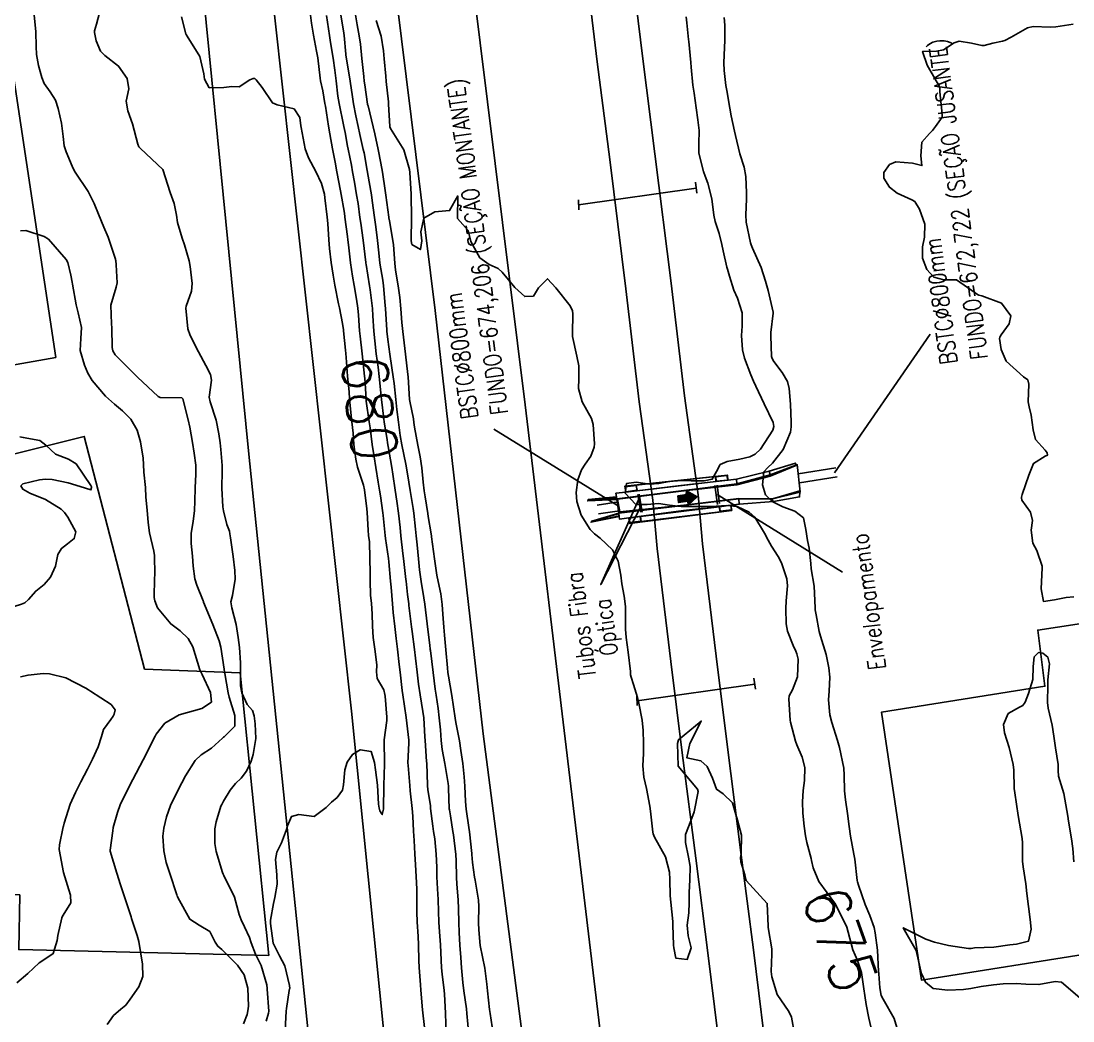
# Model space of a CAD drawing. Header units: metres. Extents: x 292545 to 299085, y 7450245 to 7463078.
# Drawn here: x 296170 to 296262.7, y 7455626.4 to 7455714.5 of the extents above; entities that cross this region are included whole.
import ezdxf
from ezdxf.enums import TextEntityAlignment as Align

# ---------------------------------------------------------------- set-up
doc = ezdxf.new("R2010")
doc.units = ezdxf.units.M
for name, pattern in [('CONTINUO', [0]), ('DASHED', [0.75, 0.5, -0.25]), ('TRACEJADO', [8.7, 8, -0.7])]:
    doc.linetypes.add(name, pattern=pattern)
for name, color, linetype in [('BUEIRO', 151, 'Continuous'), ('Cotas', 45, 'Continuous'), ('Curvas de Nivel 1m', 11, 'Continuous'), ('Curvas de Nivel 5m', 15, 'Continuous'), ('Edificações', 30, 'Continuous'), ('ENVELOPAMENTO', 45, 'CONTINUO'), ('Linha Férrea', 20, 'Continuous'), ('Pórtico', 62, 'Continuous'), ('TEXTO', 45, 'Continuous'), ('TUBO', 45, 'Continuous'), ('Vias Primárias', 230, 'Continuous'), ('Vias Secundárias', 230, 'DASHED')]:
    doc.layers.add(name, color=color, linetype=linetype)
doc.styles.add('ROMANS', font='romans', dxfattribs={"height": 0.2})
doc.styles.add('SIMPLEX', font='simplex', dxfattribs={"height": 0.2})
doc.styles.add('Style-STANDARD', font='STANDARD.shx')

msp = doc.modelspace()

# ---------------------------------------------------------------- hatches: boundary and pattern name
at = {"layer": 'TEXTO'}
msp.add_hatch(color=256, dxfattribs=at).paths.add_polyline_path([(296227.855, 7455672.709), (296228.66, 7455672.808), (296228.618, 7455673.149), (296229.557, 7455672.62), (296228.775, 7455671.88), (296228.733, 7455672.221), (296227.927, 7455672.122)])

# ---------------------------------------------------------------- linework, layer by layer
at = {"layer": 'BUEIRO', "linetype": 'TRACEJADO', "flags": 128}
for points in [[(296241.781, 7455675.15), (296238.458, 7455674.641)], [(296241.902, 7455674.359), (296238.579, 7455673.85)], [(296222.628, 7455672.156), (296220.772, 7455671.888)], [(296222.743, 7455671.365), (296220.886, 7455671.096)]]:
    msp.add_lwpolyline(points, dxfattribs=at)
at = {"layer": 'BUEIRO', "linetype": 'CONTINUO'}
for points in [[(296236.009, 7455674.556, 674.451), (296238.244, 7455675.393, 673.581), (296238.223, 7455675.588, 673.641), (296235.913, 7455674.864, 674.449)], [(296238.244, 7455675.393, 673.581), (296238.34, 7455675.4, 672.707), (296236.012, 7455674.44, 673.63)], [(296238.601, 7455673.009, 673.602), (296238.652, 7455673.043, 674.586), (296238.385, 7455675.449, 674.565), (296238.244, 7455675.393, 673.581)], [(296232.235, 7455674.519, 675.329), (296223.195, 7455673.533, 675.333)], [(296231.173, 7455674.387, 675.586), (296224.205, 7455673.634, 675.644)], [(296231.201, 7455674.375, 675.792), (296231.173, 7455674.387, 675.586), (296231.203, 7455673.96, 675.599), (296231.249, 7455673.98, 675.798)], [(296232.258, 7455674.074, 675.786), (296232.284, 7455674.071, 675.277), (296232.235, 7455674.519, 675.329), (296232.195, 7455674.496, 675.781)], [(296233.071, 7455673.758, 675.281), (296236.009, 7455674.556, 674.451), (296235.913, 7455674.864, 674.449), (296233.023, 7455674.155, 675.256)], [(296236.009, 7455674.556, 674.451), (296236.012, 7455674.44, 673.63), (296233.069, 7455673.656, 673.875)], [(296233.071, 7455673.758, 675.281), (296233.069, 7455673.656, 673.875), (296228.168, 7455673.112, 673.929), (296222.555, 7455672.412, 674.083)], [(296223.24, 7455673.5, 675.794), (296223.195, 7455673.533, 675.333), (296223.284, 7455673.022, 675.202), (296223.285, 7455673.058, 675.788)], [(296224.284, 7455673.186, 675.799), (296224.296, 7455673.149, 675.511), (296224.205, 7455673.634, 675.644), (296224.192, 7455673.604, 675.806)], [(296231.203, 7455673.96, 675.599), (296224.296, 7455673.149, 675.511)], [(296219.928, 7455672.248, 675.886), (296222.493, 7455672.377, 675.273), (296222.485, 7455672.42, 675.443)], [(296219.96, 7455672.37, 675.873), (296222.459, 7455672.611, 675.228), (296222.467, 7455672.549, 675.439)], [(296222.485, 7455672.444, 675.214), (296222.555, 7455672.412, 674.083), (296222.745, 7455671.274, 674.095), (296222.667, 7455671.168, 675.252)], [(296222.485, 7455672.444, 675.214), (296222.493, 7455672.377, 675.273), (296222.666, 7455671.178, 675.259), (296222.667, 7455671.168, 675.252)], [(296233.224, 7455672.418, 675.259), (296233.253, 7455672.452, 673.88), (296228.389, 7455671.875, 673.931), (296222.745, 7455671.274, 674.095)], [(296233.279, 7455671.961, 675.264), (296236.291, 7455672.188, 674.46), (296236.125, 7455672.414, 674.504), (296233.224, 7455672.418, 675.259)], [(296236.125, 7455672.414, 674.504), (296236.208, 7455672.444, 673.681), (296233.253, 7455672.452, 673.88)], [(296236.291, 7455672.188, 674.46), (296238.586, 7455672.597, 673.63), (296238.601, 7455673.009, 673.602), (296236.125, 7455672.414, 674.504)], [(296238.601, 7455673.009, 673.602), (296238.618, 7455673.136, 672.726), (296236.208, 7455672.444, 673.681)], [(296232.608, 7455671.414, 675.438), (296223.608, 7455670.265, 675.314)], [(296231.497, 7455671.741, 675.624), (296224.566, 7455670.889, 675.565)], [(296231.59, 7455671.334, 675.807), (296231.588, 7455671.294, 675.606), (296231.497, 7455671.741, 675.624), (296231.532, 7455671.738, 675.809)], [(296232.586, 7455671.468, 675.783), (296232.608, 7455671.414, 675.438), (296232.534, 7455671.883, 675.248), (296232.528, 7455671.876, 675.769)], [(296220.209, 7455670.363, 675.793), (296222.714, 7455670.877, 675.255), (296222.698, 7455670.939, 675.453)], [(296220.281, 7455670.479, 675.741), (296222.666, 7455671.178, 675.259), (296222.652, 7455671.119, 675.464)], [(296223.632, 7455670.343, 675.808), (296223.608, 7455670.265, 675.314), (296223.557, 7455670.754, 675.249), (296223.581, 7455670.726, 675.817)], [(296224.621, 7455670.476, 675.833), (296224.644, 7455670.424, 675.685), (296224.566, 7455670.889, 675.565), (296224.56, 7455670.876, 675.839)], [(296231.588, 7455671.294, 675.606), (296224.644, 7455670.424, 675.685)]]:
    msp.add_polyline3d(points, dxfattribs=at)
for points in [[(296232.258, 7455674.074, 675.786), (296232.195, 7455674.496, 675.781), (296231.201, 7455674.375, 675.792), (296231.249, 7455673.98, 675.798)], [(296223.284, 7455673.022, 675.202), (296222.415, 7455672.918, 675.219), (296222.459, 7455672.611, 675.228), (296222.485, 7455672.444, 675.214), (296228.174, 7455673.148, 675.227), (296233.071, 7455673.758, 675.281), (296233.023, 7455674.155, 675.256), (296232.284, 7455674.071, 675.277), (296228.126, 7455673.596, 675.23)], [(296223.285, 7455673.058, 675.788), (296224.284, 7455673.186, 675.799), (296224.192, 7455673.604, 675.806), (296223.24, 7455673.5, 675.794)], [(296222.467, 7455672.549, 675.439), (296219.96, 7455672.37, 675.873), (296219.928, 7455672.248, 675.886), (296222.485, 7455672.42, 675.443)], [(296222.667, 7455671.168, 675.252), (296222.714, 7455670.877, 675.255), (296222.743, 7455670.636, 675.257), (296223.557, 7455670.754, 675.249), (296228.358, 7455671.403, 675.251), (296232.534, 7455671.883, 675.248), (296233.279, 7455671.961, 675.264), (296233.224, 7455672.418, 675.259), (296228.324, 7455671.841, 675.236)], [(296231.59, 7455671.334, 675.807), (296232.586, 7455671.468, 675.783), (296232.528, 7455671.876, 675.769), (296231.532, 7455671.738, 675.809)], [(296222.652, 7455671.119, 675.464), (296220.281, 7455670.479, 675.741), (296220.209, 7455670.363, 675.793), (296222.698, 7455670.939, 675.453)], [(296224.621, 7455670.476, 675.833), (296224.56, 7455670.876, 675.839), (296223.581, 7455670.726, 675.817), (296223.632, 7455670.343, 675.808)]]:
    msp.add_polyline3d(points, close=True, dxfattribs=at)
at = {"layer": 'Curvas de Nivel 1m', "flags": 128}
for points, elevation in [([(296171.18, 7455715.058), (296171.339, 7455713.56), (296171.362, 7455712.281), (296171.386, 7455711.559), (296171.576, 7455710.599), (296171.849, 7455709.551), (296172.054, 7455709.005), (296172.59, 7455708.271), (296173.051, 7455707.535), (296173.302, 7455706.807), (296173.593, 7455705.53), (296173.736, 7455704.338), (296173.825, 7455703.531), (296174.007, 7455703.007), (296174.515, 7455701.734), (296174.606, 7455701.519), (296174.806, 7455701.221), (296175.934, 7455699.506), (296176.477, 7455698.44), (296176.847, 7455697.494), (296177.331, 7455696.366), (296177.711, 7455695.481), (296178.331, 7455693.554), (296178.354, 7455693.471), (296178.361, 7455693.419), (296178.409, 7455693.034), (296178.503, 7455691.469), (296178.389, 7455691.075), (296177.947, 7455689.484), (296177.986, 7455687.846), (296178.028, 7455687.483), (296178.049, 7455685.759), (296178.096, 7455685.482), (296178.318, 7455685.128), (296179.985, 7455683.455), (296180.135, 7455683.296), (296180.29, 7455683.137), (296182.096, 7455681.432), (296182.272, 7455681.359), (296184.194, 7455681.323), (296184.271, 7455681.243), (296184.736, 7455679.395), (296184.893, 7455678.744), (296185.124, 7455677.396), (296185.262, 7455676.443), (296185.404, 7455675.392), (296185.413, 7455674.609), (296185.353, 7455673.392), (296185.322, 7455672.236), (296185.293, 7455671.393), (296185.178, 7455670.429), (296185.017, 7455669.397), (296185.011, 7455668.505), (296185.121, 7455667.395), (296185.19, 7455666.49), (296185.337, 7455665.391), (296185.506, 7455664.818), (296186.064, 7455663.451), (296186.088, 7455663.38), (296186.099, 7455663.343), (296186.92, 7455661.371), (296187.468, 7455659.916), (296187.614, 7455659.364), (296187.912, 7455657.432), (296187.924, 7455657.361), (296187.98, 7455657.041), (296188.262, 7455655.357), (296188.367, 7455654.948), (296188.855, 7455653.351), (296188.863, 7455652.417), (296187.914, 7455651.46), (296187.85, 7455651.424), (296187.766, 7455651.361), (296186.793, 7455650.482), (296185.898, 7455649.88), (296185.357, 7455649.388), (296184.512, 7455648.033), (296184.186, 7455647.405), (296184.078, 7455647.199), (296183.863, 7455646.77), (296183.401, 7455645.863), (296183.202, 7455645.416), (296182.839, 7455644.414), (296182.592, 7455643.422), (296182.526, 7455642.709), (296182.598, 7455641.422), (296182.82, 7455640.387), (296183.131, 7455639.416), (296183.754, 7455637.549), (296183.789, 7455637.445), (296183.802, 7455637.409), (296183.833, 7455637.328), (296184.878, 7455635.398), (296185.718, 7455634.87), (296186.654, 7455634.318), (296187.127, 7455633.369), (296187.352, 7455633.018), (296187.697, 7455632.723), (296189.102, 7455631.346), (296189.67, 7455630.504), (296190.012, 7455629.335), (296190.042, 7455627.739), (296190.006, 7455627.334), (296189.945, 7455627.019), (296189.616, 7455626.187)], 683), ([(296176.947, 7455715.228), (296176.664, 7455714.248), (296176.495, 7455713.662), (296176.49, 7455713.502), (296176.646, 7455712.785), (296177.015, 7455711.873), (296177.4, 7455711.488), (296178.619, 7455710.554), (296179.37, 7455709.462), (296179.508, 7455708.547), (296179.29, 7455707.463), (296179.423, 7455706.613), (296179.841, 7455705.457), (296180.32, 7455703.669), (296180.409, 7455703.451), (296180.531, 7455703.277), (296182.513, 7455701.43), (296183.144, 7455699.42), (296183.516, 7455698.457), (296183.721, 7455697.411), (296183.811, 7455696.765), (296184.222, 7455695.403), (296184.434, 7455694.807), (296184.827, 7455693.396), (296184.907, 7455692.896), (296185.091, 7455691.393), (296185.043, 7455690.736), (296184.569, 7455689.398), (296184.539, 7455689.23), (296184.724, 7455687.396), (296184.917, 7455686.814), (296185.648, 7455685.387), (296186.305, 7455684.188), (296186.709, 7455683.376), (296186.79, 7455682.873), (296186.589, 7455681.377), (296186.673, 7455680.972), (296187.212, 7455679.37), (296187.443, 7455678.16), (296187.554, 7455677.367), (296187.632, 7455676.781), (296187.731, 7455675.365), (296187.729, 7455674.896), (296187.713, 7455673.365), (296187.801, 7455671.721), (296187.849, 7455671.363), (296188.141, 7455670.185), (296188.369, 7455669.59), (296188.427, 7455669.356), (296188.474, 7455669.009), (296188.708, 7455667.351), (296188.864, 7455666.122), (296188.878, 7455665.348), (296188.635, 7455663.918), (296188.51, 7455663.356), (296188.576, 7455662.834), (296188.976, 7455661.351), (296189.16, 7455660.21), (296189.253, 7455659.348), (296189.353, 7455657.986), (296189.358, 7455657.346), (296189.358, 7455655.957), (296189.464, 7455655.345), (296189.953, 7455654.328), (296190.399, 7455653.785), (296190.552, 7455653.331), (296190.639, 7455652.623), (296190.715, 7455651.328), (296190.464, 7455649.897), (296190.283, 7455649.334), (296189.884, 7455648.441), (296189.41, 7455647.813), (296188.922, 7455647.35), (296188.434, 7455646.784), (296187.85, 7455645.809), (296187.697, 7455645.509), (296187.633, 7455645.362), (296187.203, 7455643.992), (296187.091, 7455643.367), (296187.098, 7455642.072), (296187.214, 7455641.366), (296187.774, 7455639.512), (296187.829, 7455639.359), (296187.891, 7455639.24), (296188.824, 7455637.349), (296189.243, 7455635.832), (296189.398, 7455635.343), (296189.717, 7455634.721), (296190.153, 7455633.779), (296190.284, 7455633.331), (296190.678, 7455632.311), (296191.159, 7455631.318), (296191.658, 7455629.619), (296191.704, 7455629.309), (296191.71, 7455629.252), (296191.839, 7455627.308), (296191.822, 7455627.116), (296191.62, 7455626.418)], 682), ([(296196.914, 7455715.014), (296197.179, 7455713.255), (296197.272, 7455712.629), (296197.5, 7455711.251), (296197.672, 7455710.194), (296197.783, 7455709.248), (296197.935, 7455707.901), (296198.04, 7455707.245), (296198.429, 7455705.377), (296198.455, 7455705.241), (296198.555, 7455704.702), (296198.785, 7455703.486), (296198.831, 7455703.236), (296199.113, 7455701.825), (296199.224, 7455701.229), (296199.387, 7455700.34), (296199.579, 7455699.224), (296199.7, 7455698.447), (296199.867, 7455697.219), (296199.942, 7455696.702), (296200.148, 7455695.214), (296200.381, 7455693.243), (296200.387, 7455693.21), (296200.389, 7455693.186), (296200.412, 7455693.073), (296200.705, 7455691.207), (296200.759, 7455690.835), (296200.963, 7455689.204), (296201.019, 7455688.54), (296201.097, 7455687.202), (296201.175, 7455686.361), (296201.313, 7455685.2), (296201.464, 7455684.04), (296201.562, 7455683.197), (296201.713, 7455681.761), (296201.772, 7455681.195), (296201.976, 7455679.472), (296202.016, 7455679.192), (296202.233, 7455677.838), (296202.336, 7455677.189), (296202.359, 7455677.051), (296202.688, 7455675.185), (296202.776, 7455674.602), (296202.971, 7455673.182), (296203.115, 7455672.229), (296203.267, 7455671.179), (296203.408, 7455669.91), (296203.482, 7455669.177), (296203.655, 7455667.629), (296203.711, 7455667.174), (296203.916, 7455665.34), (296203.937, 7455665.171), (296204.071, 7455664.014), (296204.177, 7455663.169), (296204.189, 7455663.041), (296204.402, 7455661.166), (296204.457, 7455660.737), (296204.661, 7455659.164), (296204.755, 7455658.409), (296204.905, 7455657.161), (296205.035, 7455656.096), (296205.171, 7455655.158), (296205.419, 7455653.685), (296205.487, 7455653.155), (296205.594, 7455651.477), (296205.616, 7455651.153), (296205.743, 7455649.303), (296205.751, 7455649.151), (296205.811, 7455647.203), (296205.818, 7455647.15), (296205.86, 7455646.83), (296206.073, 7455645.375), (296206.098, 7455645.146), (296206.288, 7455643.604), (296206.362, 7455643.142), (296206.46, 7455642.493), (296206.586, 7455641.138), (296206.631, 7455639.987), (296206.645, 7455639.137), (296206.701, 7455638.075), (296206.758, 7455637.135), (296206.786, 7455636.085), (296206.816, 7455635.134), (296206.87, 7455634.288), (296206.951, 7455633.131), (296207.031, 7455631.782), (296207.065, 7455631.129), (296207.113, 7455630.574), (296207.282, 7455629.126), (296207.316, 7455628.791), (296207.412, 7455627.123), (296207.469, 7455625.258)], 679), ([(296198.148, 7455715.245), (296198.438, 7455713.459), (296198.469, 7455713.242), (296198.637, 7455711.613), (296198.67, 7455711.276), (296198.676, 7455711.239), (296198.68, 7455711.191), (296199.016, 7455709.234), (296199.201, 7455707.842), (296199.294, 7455707.229), (296199.513, 7455706.167), (296199.708, 7455705.223), (296199.855, 7455704.529), (296200.167, 7455703.215), (296200.23, 7455702.915), (296200.514, 7455701.357), (296200.539, 7455701.21), (296200.547, 7455701.175), (296200.889, 7455699.206), (296200.962, 7455698.721), (296201.162, 7455697.203), (296201.279, 7455696.378), (296201.429, 7455695.2), (296201.526, 7455694.1), (296201.629, 7455693.198), (296201.885, 7455691.708), (296201.958, 7455691.194), (296202.103, 7455689.457), (296202.123, 7455689.192), (296202.246, 7455687.289), (296202.251, 7455687.191), (296202.336, 7455686.476), (296202.5, 7455685.188), (296202.533, 7455684.975), (296202.811, 7455683.185), (296202.882, 7455682.589), (296203.031, 7455681.182), (296203.132, 7455680.314), (296203.262, 7455679.18), (296203.415, 7455677.998), (296203.549, 7455677.177), (296203.902, 7455675.477), (296203.962, 7455675.172), (296204.184, 7455673.905), (296204.306, 7455673.168), (296204.56, 7455671.567), (296204.612, 7455671.163), (296204.752, 7455669.774), (296204.819, 7455669.16), (296204.896, 7455668.383), (296205.014, 7455667.156), (296205.118, 7455666.18), (296205.257, 7455665.158), (296205.508, 7455663.717), (296205.59, 7455663.155), (296205.777, 7455661.412), (296205.811, 7455661.152), (296206.017, 7455659.548), (296206.064, 7455659.2), (296206.068, 7455659.149), (296206.077, 7455659.084), (296206.31, 7455657.145), (296206.499, 7455655.673), (296206.584, 7455655.141), (296206.764, 7455653.951), (296206.862, 7455653.136), (296206.966, 7455652.095), (296207.036, 7455651.133), (296207.125, 7455650.351), (296207.347, 7455649.128), (296207.64, 7455647.35), (296207.664, 7455647.123), (296207.678, 7455646.94), (296207.734, 7455645.122), (296207.745, 7455645.024), (296207.837, 7455644.509), (296208.06, 7455643.118), (296208.104, 7455642.831), (296208.318, 7455641.115), (296208.352, 7455640.55), (296208.364, 7455639.114), (296208.4, 7455638.481), (296208.515, 7455637.112), (296208.548, 7455636.304), (296208.57, 7455635.112), (296208.596, 7455634.229), (296208.666, 7455633.11), (296208.752, 7455632.044), (296208.824, 7455631.108), (296208.928, 7455629.84), (296209.011, 7455629.106), (296209.241, 7455627.5), (296209.288, 7455627.103), (296209.474, 7455625.232)], 678), ([(296199.46, 7455715.228), (296199.635, 7455714.198), (296199.811, 7455713.223), (296199.913, 7455712.488), (296200.048, 7455711.219), (296200.203, 7455709.622), (296200.255, 7455709.215), (296200.299, 7455708.914), (296200.547, 7455707.211), (296200.551, 7455707.179), (296200.581, 7455707.056), (296201.025, 7455705.205), (296201.174, 7455704.576), (296201.484, 7455703.2), (296201.721, 7455701.998), (296201.85, 7455701.197), (296202.089, 7455699.594), (296202.147, 7455699.193), (296202.405, 7455697.249), (296202.413, 7455697.191), (296202.46, 7455696.911), (296202.775, 7455695.187), (296202.82, 7455694.804), (296202.932, 7455693.185), (296203.003, 7455692.588), (296203.248, 7455691.181), (296203.386, 7455690.171), (296203.476, 7455689.179), (296203.571, 7455687.957), (296203.646, 7455687.177), (296203.836, 7455685.667), (296203.896, 7455685.174), (296204.095, 7455683.372), (296204.116, 7455683.172), (296204.248, 7455681.195), (296204.248, 7455681.17), (296204.272, 7455681.029), (296204.581, 7455679.49), (296204.619, 7455679.165), (296204.661, 7455678.75), (296204.958, 7455677.159), (296205.182, 7455676.125), (296205.322, 7455675.153), (296205.44, 7455673.896), (296205.54, 7455673.149), (296205.627, 7455672.608), (296205.849, 7455671.145), (296205.885, 7455670.879), (296206.135, 7455669.353), (296206.177, 7455669.14), (296206.184, 7455669.088), (296206.432, 7455667.137), (296206.651, 7455665.704), (296206.769, 7455665.14), (296206.994, 7455664.058), (296207.112, 7455663.134), (296207.177, 7455662.266), (296207.261, 7455661.132), (296207.324, 7455660.429), (296207.442, 7455659.129), (296207.572, 7455657.544), (296207.615, 7455657.126), (296207.662, 7455656.807), (296207.963, 7455655.12), (296208.258, 7455653.117), (296208.327, 7455652.726), (296208.626, 7455651.113), (296208.762, 7455650.254), (296208.921, 7455649.11), (296209.036, 7455647.948), (296209.095, 7455647.108), (296209.172, 7455645.785), (296209.228, 7455645.106), (296209.46, 7455643.47), (296209.511, 7455643.103), (296209.714, 7455641.181), (296209.721, 7455641.101), (296209.786, 7455640.395), (296209.973, 7455639.098), (296210.019, 7455638.849), (296210.316, 7455637.094), (296210.328, 7455636.51), (296210.318, 7455635.094), (296210.333, 7455634.478), (296210.466, 7455633.092), (296210.675, 7455632.103), (296210.877, 7455631.088), (296211.053, 7455629.692), (296211.116, 7455629.085), (296211.285, 7455627.435), (296211.329, 7455627.083), (296211.607, 7455625.341)], 677), ([(296184.149, 7455714.889), (296184.54, 7455713.402), (296184.572, 7455713.321), (296184.651, 7455713.199), (296185.769, 7455711.389), (296186.116, 7455709.879), (296186.181, 7455709.384), (296186.595, 7455708.638), (296187.889, 7455708.654), (296188.597, 7455708.739), (296189.229, 7455708.711), (296190.175, 7455709.334), (296190.475, 7455709.461), (296190.605, 7455709.46), (296190.744, 7455709.329), (296191.249, 7455708.67), (296192.16, 7455707.314), (296192.581, 7455707.141), (296194.068, 7455706.777), (296194.57, 7455706.029), (296194.68, 7455705.279), (296194.696, 7455705.144), (296195.045, 7455703.275), (296195.336, 7455702.46), (296195.978, 7455701.265), (296196.497, 7455700.213), (296196.737, 7455699.257), (296196.778, 7455698.959), (296196.983, 7455697.255), (296197.039, 7455696.672), (296197.137, 7455695.253), (296197.193, 7455694.491), (296197.343, 7455693.251), (296197.506, 7455692.145), (296197.648, 7455691.247), (296197.994, 7455689.618), (296198.085, 7455689.243), (296198.349, 7455687.881), (296198.42, 7455687.315), (296198.429, 7455687.239), (296198.607, 7455685.517), (296198.636, 7455685.235), (296198.665, 7455684.887), (296198.762, 7455683.233), (296198.908, 7455681.86), (296198.963, 7455681.23), (296199.056, 7455680.023), (296199.154, 7455679.226), (296199.265, 7455678.202), (296199.345, 7455677.229), (296199.515, 7455675.922), (296199.664, 7455675.225), (296200.179, 7455673.645), (296200.273, 7455673.218), (296200.488, 7455671.547), (296200.517, 7455671.215), (296200.595, 7455669.671), (296200.636, 7455669.212), (296200.698, 7455668.637), (296200.749, 7455667.21), (296200.76, 7455665.88), (296200.774, 7455665.21), (296200.814, 7455663.953), (296200.877, 7455663.208), (296200.958, 7455662.298), (296200.975, 7455661.206), (296201.024, 7455660.207), (296201.19, 7455659.202), (296201.371, 7455657.82), (296201.343, 7455657.2), (296201.377, 7455656.599), (296201.967, 7455655.599), (296202.073, 7455655.189), (296202.087, 7455655.063), (296202.228, 7455653.187), (296202.23, 7455652.896), (296202.011, 7455651.189), (296202.001, 7455651.1), (296202.03, 7455649.189), (296202.029, 7455649.05), (296201.985, 7455647.189), (296201.982, 7455647.079), (296201.94, 7455645.189), (296201.932, 7455645.099), (296201.837, 7455644.621), (296201.608, 7455644.961), (296201.553, 7455645.194), (296201.513, 7455645.53), (296201.429, 7455647.197), (296201.248, 7455648.561), (296201.164, 7455649.201), (296200.864, 7455650.167), (296199.904, 7455650.334), (296199.204, 7455649.923), (296198.74, 7455649.232), (296198.548, 7455648.572), (296198.436, 7455647.234), (296198.332, 7455646.769), (296197.856, 7455646.119), (296197.377, 7455645.72), (296196.889, 7455645.254), (296195.835, 7455644.461), (296194.498, 7455644.622), (296193.835, 7455644.452), (296193.498, 7455643.622), (296193.405, 7455643.294), (296192.962, 7455642.142), (296192.541, 7455641.303), (296192.429, 7455640.661), (296192.556, 7455639.302), (296192.574, 7455638.492), (296192.389, 7455637.304), (296192.251, 7455636.799), (296191.995, 7455635.307), (296191.99, 7455635.037), (296192.222, 7455633.305), (296192.8, 7455632.191), (296193.246, 7455631.294), (296193.657, 7455629.551), (296193.683, 7455629.29), (296193.68, 7455629.263), (296193.651, 7455629.131), (296193.391, 7455627.537), (296193.371, 7455627.293), (296193.277, 7455625.625)], 681), ([(296201.308, 7455714.562), (296201.735, 7455713.199), (296201.948, 7455711.889), (296202.012, 7455711.196), (296202.138, 7455709.667), (296202.18, 7455709.194), (296202.377, 7455707.4), (296202.395, 7455707.192), (296202.502, 7455705.242), (296202.507, 7455705.19), (296202.552, 7455705.053), (296203.737, 7455703.178), (296204.239, 7455701.449), (296204.269, 7455701.172), (296204.387, 7455699.269), (296204.39, 7455699.171), (296204.417, 7455697.217), (296204.417, 7455697.17), (296204.388, 7455695.226), (296204.391, 7455695.171), (296204.438, 7455694.846), (296205.198, 7455694.392), (296205.317, 7455695.157), (296205.24, 7455695.947), (296205.512, 7455697.154), (296206.469, 7455697.713), (296207.77, 7455697.826), (296208.483, 7455699.12), (296208.463, 7455697.12), (296209.412, 7455696.065), (296209.624, 7455695.102), (296210.421, 7455693.667), (296211.259, 7455693.087), (296212.046, 7455692.712), (296212.406, 7455692.4), (296213.502, 7455691.059), (296214.381, 7455690.244), (296215.147, 7455690.273), (296215.585, 7455691.032), (296216.401, 7455691.823), (296217.123, 7455691.013), (296218.37, 7455689.446), (296218.586, 7455688.998), (296218.634, 7455688.723), (296218.58, 7455686.998), (296218.594, 7455686.744), (296218.979, 7455684.993), (296219.154, 7455684.148), (296219.15, 7455682.991), (296219.126, 7455682.15), (296219.452, 7455680.988), (296220.251, 7455679.521), (296220.414, 7455678.977), (296220.531, 7455677.28), (296220.502, 7455676.976), (296220.215, 7455676.202), (296219.697, 7455675.496), (296219.394, 7455674.988), (296219.067, 7455674.114), (296218.904, 7455672.993), (296218.958, 7455672.199), (296219.339, 7455670.988), (296220.141, 7455669.741), (296220.517, 7455669.355), (296221.017, 7455668.967), (296222.118, 7455667.946), (296222.607, 7455666.945), (296222.838, 7455665.697), (296222.945, 7455664.947), (296223.144, 7455663.866), (296223.25, 7455662.942), (296223.268, 7455662.164), (296223.26, 7455660.942), (296223.306, 7455660.222), (296223.501, 7455658.938), (296223.693, 7455657.228), (296223.712, 7455656.934), (296223.758, 7455656.71), (296223.974, 7455656.064), (296224.315, 7455654.926), (296224.437, 7455654.444), (296224.737, 7455652.922), (296224.821, 7455652.024), (296224.854, 7455650.921), (296224.837, 7455649.987), (296224.795, 7455648.921), (296224.883, 7455647.914), (296225.098, 7455646.918), (296225.41, 7455645.352), (296225.465, 7455644.914), (296225.662, 7455643.074), (296225.695, 7455642.911), (296225.819, 7455642.634), (296226.789, 7455640.9), (296227.126, 7455639.55), (296227.157, 7455638.896), (296227.191, 7455637.455), (296227.245, 7455636.895), (296227.419, 7455635.2), (296227.44, 7455634.893), (296227.491, 7455633.106), (296227.503, 7455632.892), (296227.689, 7455631.981), (296228.698, 7455631.865), (296229.034, 7455632.87), (296228.774, 7455633.934), (296228.701, 7455634.875), (296228.832, 7455635.972), (296228.874, 7455636.873), (296228.862, 7455637.767), (296228.92, 7455638.873), (296228.944, 7455640.033), (296228.819, 7455640.875), (296228.544, 7455642.147), (296228.555, 7455642.879), (296229.023, 7455644.06), (296229.304, 7455644.868), (296229.662, 7455646.664), (296229.59, 7455646.864), (296227.893, 7455648.89), (296227.836, 7455650.891), (296227.916, 7455651.207), (296229.933, 7455652.86), (296228.913, 7455650.875), (296228.651, 7455649.629), (296229.898, 7455649.36), (296230.462, 7455648.854), (296230.907, 7455647.82), (296231.263, 7455646.846), (296231.859, 7455646.447), (296232.667, 7455645.644), (296232.93, 7455644.824), (296233.13, 7455644.115), (296233.472, 7455642.815), (296233.43, 7455641.184), (296233.377, 7455640.816), (296233.426, 7455640.453), (296233.778, 7455639.311), (296233.849, 7455638.894), (296233.884, 7455638.818), (296235.743, 7455636.79), (296235.812, 7455634.789), (296235.827, 7455634.684), (296236.147, 7455632.786), (296236.152, 7455632.329), (296236.092, 7455630.786), (296236.13, 7455630.323), (296236.626, 7455628.78), (296237.63, 7455627.265), (296237.875, 7455626.766), (296238.144, 7455625.297)], 676), ([(296231.951, 7455714.841), (296231.994, 7455714.168), (296232.012, 7455712.84), (296231.947, 7455711.527), (296231.917, 7455710.841), (296231.936, 7455710.16), (296232.102, 7455708.838), (296232.176, 7455708.414), (296232.443, 7455706.832), (296232.573, 7455706.16), (296232.859, 7455704.827), (296232.935, 7455704.44), (296233.333, 7455702.822), (296233.697, 7455701.643), (296233.865, 7455700.816), (296233.92, 7455699.387), (296233.908, 7455698.816), (296233.843, 7455697.443), (296233.894, 7455696.816), (296234.266, 7455694.981), (296234.314, 7455694.811), (296234.43, 7455694.515), (296235.2, 7455692.802), (296235.6, 7455691.599), (296235.82, 7455690.796), (296236.271, 7455688.885), (296236.273, 7455688.791), (296236.068, 7455687.07), (296236.049, 7455686.793), (296236.129, 7455684.978), (296236.167, 7455684.791), (296236.31, 7455684.523), (296237.068, 7455683.546), (296237.511, 7455682.772), (296237.682, 7455682.164), (296237.779, 7455680.767), (296237.843, 7455679.172), (296237.848, 7455678.766), (296237.775, 7455678.304), (296237.128, 7455676.776), (296236.211, 7455675.56), (296235.795, 7455675.206), (296235.437, 7455674.798), (296235.32, 7455673.664), (296235.582, 7455672.796), (296236.167, 7455672.2), (296237.127, 7455671.74), (296238.159, 7455671.339), (296238.931, 7455670.752), (296239.151, 7455669.736), (296239.273, 7455668.748), (296239.439, 7455668.073), (296239.57, 7455666.748), (296239.622, 7455666.271), (296239.861, 7455664.743), (296239.965, 7455662.83), (296239.963, 7455662.741), (296239.967, 7455662.656), (296240.048, 7455662.204), (296240.317, 7455660.737), (296240.425, 7455660.34), (296240.935, 7455658.731), (296241.164, 7455657.56), (296241.242, 7455656.727), (296241.207, 7455655.491), (296241.133, 7455654.728), (296241.254, 7455653.416), (296241.424, 7455652.725), (296241.917, 7455651.155), (296242.054, 7455650.719), (296242.103, 7455650.526), (296242.483, 7455648.714), (296242.52, 7455648.077), (296242.543, 7455646.713), (296242.638, 7455645.929), (296242.822, 7455644.71), (296242.961, 7455643.574), (296243.083, 7455642.707), (296243.367, 7455641.134), (296243.44, 7455640.704), (296243.669, 7455638.806), (296243.688, 7455638.701), (296243.768, 7455638.394), (296244.375, 7455636.691), (296244.788, 7455635.739), (296245.155, 7455634.679), (296245.254, 7455634.213), (296245.447, 7455632.674), (296245.54, 7455630.807), (296245.566, 7455630.672), (296245.579, 7455630.578), (296245.66, 7455629.362), (296245.763, 7455628.669), (296245.956, 7455628.359), (296246.904, 7455626.657), (296247.482, 7455624.774)], 674), ([(296262.671, 7455714.241), (296261.156, 7455714.007), (296260.668, 7455713.974), (296259.15, 7455714.033), (296258.667, 7455713.929), (296257.224, 7455713.107), (296256.656, 7455712.815), (296256.457, 7455712.75), (296255.621, 7455712.56), (296254.851, 7455712.366), (296254.65, 7455712.37), (296253.722, 7455712.579), (296252.654, 7455712.735), (296252.201, 7455712.597), (296251.277, 7455711.977), (296250.642, 7455711.868), (296249.427, 7455711.846), (296249.823, 7455710.628), (296250.609, 7455709.249), (296250.861, 7455708.871), (296250.937, 7455708.617), (296250.929, 7455708.288), (296251.119, 7455706.615), (296251.139, 7455706.049), (296250.562, 7455705.216), (296250.289, 7455704.89), (296250.021, 7455704.625), (296249.34, 7455703.837), (296249.276, 7455702.633), (296249.366, 7455701.785), (296248.523, 7455701.989), (296247.06, 7455702.127), (296246.521, 7455701.87), (296245.995, 7455701.191), (296246.017, 7455700.675), (296246.495, 7455699.878), (296247.174, 7455699.344), (296248.484, 7455698.777), (296248.735, 7455698.637), (296249.15, 7455697.96), (296249.624, 7455696.628), (296249.588, 7455695.486), (296249.404, 7455694.63), (296249.426, 7455693.627), (296249.797, 7455692.626), (296250.406, 7455691.969), (296251.285, 7455691.725), (296252.4, 7455691.727), (296254.051, 7455690.575), (296254.243, 7455690.433), (296254.381, 7455690.382), (296254.625, 7455690.323), (296256.374, 7455689.653), (296257.195, 7455688.542), (296257.041, 7455687.858), (296256.346, 7455686.891), (296256.214, 7455686.682), (296256.202, 7455686.551), (296256.329, 7455685.598), (296256.788, 7455684.545), (296258.299, 7455683.184), (296258.676, 7455682.904), (296258.764, 7455682.523), (296258.733, 7455680.979), (296258.794, 7455680.522), (296258.971, 7455679.811), (296259.157, 7455678.516), (296259.366, 7455677.645), (296260.225, 7455676.73), (296260.395, 7455676.498), (296260.436, 7455676.281), (296260.218, 7455676.188), (296259.178, 7455675.546), (296258.765, 7455674.521), (296258.176, 7455672.812), (296258.118, 7455672.586), (296258.117, 7455672.531), (296258.171, 7455672.3), (296258.914, 7455671.272), (296259.098, 7455670.516), (296258.996, 7455669.661), (296259.124, 7455668.515), (296259.485, 7455667.878), (296259.942, 7455666.502), (296259.941, 7455666.342), (296259.871, 7455664.503), (296260.066, 7455663.389), (296261.024, 7455663.535), (296262.072, 7455663.746), (296262.755, 7455663.791)], 673), ([(296169.986, 7455696.036), (296170.448, 7455696.056), (296172.074, 7455695.554), (296172.439, 7455695.293), (296174.01, 7455693.526), (296174.144, 7455693.258), (296174.399, 7455692.12), (296174.531, 7455691.519), (296174.561, 7455691.349), (296174.872, 7455689.515), (296175.045, 7455688.83), (296175.339, 7455687.51), (296175.291, 7455686.553), (296175.245, 7455685.511), (296175.603, 7455684.207), (296175.906, 7455683.504), (296176.287, 7455682.87), (296177.466, 7455681.488), (296178.266, 7455680.757), (296178.967, 7455680.176), (296179.686, 7455679.459), (296180.238, 7455678.466), (296180.534, 7455677.447), (296180.78, 7455676.015), (296180.812, 7455675.444), (296180.853, 7455674.787), (296180.978, 7455673.442), (296181.025, 7455672.587), (296181.121, 7455671.44), (296181.229, 7455670.353), (296181.351, 7455669.438), (296181.717, 7455667.826), (296181.777, 7455667.433), (296181.795, 7455665.724), (296181.787, 7455665.433), (296181.758, 7455663.741), (296181.808, 7455663.433), (296182.054, 7455662.821), (296183.212, 7455661.418), (296184.027, 7455660.791), (296184.739, 7455660.118), (296185.152, 7455659.393), (296185.347, 7455658.731), (296185.785, 7455657.383), (296185.987, 7455656.968), (296186.7, 7455655.373), (296186.798, 7455654.528), (296185.949, 7455653.956), (296183.943, 7455653.41), (296182.69, 7455652.664), (296181.917, 7455651.694), (296181.826, 7455651.519), (296181.78, 7455651.431), (296181.653, 7455651.177), (296180.773, 7455649.447), (296179.876, 7455647.723), (296179.786, 7455647.548), (296179.739, 7455647.461), (296179.109, 7455646.213), (296178.763, 7455645.471), (296178.519, 7455644.791), (296178.152, 7455643.477), (296178.096, 7455643.201), (296177.866, 7455641.479), (296177.873, 7455641.408), (296178.472, 7455639.473), (296178.798, 7455638.434), (296179.106, 7455637.466), (296179.725, 7455635.598), (296179.767, 7455635.459), (296180.238, 7455633.982), (296180.388, 7455633.45), (296180.584, 7455632.339), (296180.719, 7455631.444), (296180.76, 7455630.35), (296180.392, 7455629.449), (296179.642, 7455628.348), (296179.266, 7455627.834), (296178.824, 7455627.468), (296178.172, 7455626.927), (296177.619, 7455626.118)], 684), ([(296263.27, 7455628.464), (296261.667, 7455629.858), (296261.105, 7455629.926), (296259.664, 7455629.649), (296258.506, 7455629.68), (296257.665, 7455629.75), (296256.503, 7455629.703), (296255.664, 7455629.618), (296254.57, 7455629.474), (296253.66, 7455629.308), (296253.03, 7455629.216), (296251.658, 7455629.156), (296250.347, 7455629.307), (296249.665, 7455629.843), (296249.311, 7455630.634), (296249.219, 7455631.096), (296248.858, 7455632.638), (296247.723, 7455634.65), (296249.713, 7455633.653), (296250.468, 7455633.376), (296251.708, 7455633.1), (296253.463, 7455632.825), (296253.705, 7455632.829), (296254.003, 7455632.872), (296255.699, 7455632.95), (296257.092, 7455633.146), (296257.703, 7455633.208), (296258.757, 7455633.47), (296258.975, 7455634.517), (296258.887, 7455635.363), (296258.745, 7455636.52), (296258.605, 7455637.677), (296258.521, 7455638.523), (296258.288, 7455640.025), (296258.233, 7455640.526), (296258.209, 7455642.126), (296258.182, 7455642.526), (296257.843, 7455644.53), (296257.532, 7455646.533), (296257.497, 7455646.905), (296257.456, 7455648.534), (296257.398, 7455649.035), (296257.044, 7455650.539), (296256.645, 7455651.824), (296256.541, 7455652.544), (296256.972, 7455653.516), (296257.956, 7455654.087), (296258.245, 7455654.241), (296258.461, 7455654.523), (296258.743, 7455655.291), (296259.126, 7455656.513), (296259.146, 7455657.665), (296259.248, 7455658.511), (296259.631, 7455658.883), (296260.008, 7455658.851), (296260.45, 7455658.496), (296260.602, 7455657.889), (296260.453, 7455656.495), (296260.445, 7455656.029), (296260.408, 7455654.496), (296260.471, 7455653.979), (296260.834, 7455652.496), (296260.969, 7455651.54), (296261.112, 7455650.492), (296261.347, 7455649.032), (296261.367, 7455648.488), (296261.393, 7455648.002), (296261.863, 7455646.48), (296262.206, 7455644.476), (296262.28, 7455644.032), (296262.542, 7455642.473), (296262.646, 7455641.63), (296262.744, 7455640.47)], 674)]:
    msp.add_lwpolyline(points, dxfattribs=dict(at, elevation=elevation))
at = {"layer": 'Curvas de Nivel 5m', "flags": 128}
for points, elevation in [([(296195.477, 7455715.272), (296195.604, 7455714.33), (296195.774, 7455713.269), (296196.05, 7455711.855), (296196.151, 7455711.265), (296196.374, 7455709.494), (296196.412, 7455709.262), (296196.594, 7455708.363), (296196.791, 7455707.258), (296196.829, 7455707.009), (296197.097, 7455705.255), (296197.21, 7455704.596), (296197.468, 7455703.251), (296197.696, 7455702.074), (296197.85, 7455701.247), (296198.155, 7455699.576), (296198.218, 7455699.243), (296198.468, 7455697.778), (296198.543, 7455697.318), (296198.554, 7455697.239), (296198.765, 7455695.554), (296198.806, 7455695.235), (296198.852, 7455694.818), (296199.027, 7455693.231), (296199.211, 7455692.037), (296199.357, 7455691.226), (296199.567, 7455690.03), (296199.683, 7455689.22), (296199.743, 7455688.605), (296199.834, 7455687.218), (296199.878, 7455686.756), (296200.063, 7455685.214), (296200.274, 7455683.23), (296200.278, 7455683.21), (296200.277, 7455683.195), (296200.291, 7455683.048), (296200.41, 7455681.209), (296200.432, 7455681.048), (296200.692, 7455679.206), (296200.769, 7455678.681), (296200.959, 7455677.209), (296201.126, 7455676.12), (296201.276, 7455675.204), (296201.476, 7455673.908), (296201.592, 7455673.199), (296201.67, 7455672.699), (296201.882, 7455671.194), (296201.909, 7455670.952), (296202.097, 7455669.191), (296202.129, 7455668.94), (296202.381, 7455667.187), (296202.414, 7455666.873), (296202.559, 7455665.185), (296202.607, 7455664.655), (296202.729, 7455663.183), (296202.805, 7455662.429), (296202.939, 7455661.181), (296203.072, 7455660.13), (296203.192, 7455659.178), (296203.334, 7455657.835), (296203.401, 7455657.176), (296203.597, 7455655.544), (296203.648, 7455655.173), (296203.943, 7455653.17), (296204.168, 7455651.167), (296204.178, 7455650.899), (296204.102, 7455649.168), (296204.105, 7455648.953), (296204.262, 7455647.166), (296204.306, 7455646.718), (296204.466, 7455645.164), (296204.524, 7455644.475), (296204.592, 7455643.162), (296204.639, 7455642.333), (296204.707, 7455641.161), (296204.761, 7455640.183), (296204.821, 7455639.16), (296204.872, 7455638.049), (296204.879, 7455637.159), (296204.875, 7455636.019), (296204.903, 7455635.158), (296204.987, 7455633.881), (296205.023, 7455633.157), (296205.064, 7455631.774), (296205.092, 7455631.156), (296205.201, 7455629.611), (296205.234, 7455629.154), (296205.376, 7455627.412), (296205.4, 7455627.152), (296205.606, 7455625.362)], 680), ([(296228.602, 7455714.881), (296228.668, 7455714.362), (296228.8, 7455712.879), (296228.821, 7455712.708), (296229.011, 7455710.876), (296229.043, 7455710.451), (296229.199, 7455708.874), (296229.291, 7455708.178), (296229.469, 7455706.871), (296229.627, 7455705.809), (296229.736, 7455704.868), (296229.712, 7455703.698), (296229.723, 7455702.868), (296230.128, 7455701.253), (296230.278, 7455700.862), (296230.504, 7455700.243), (296230.846, 7455698.855), (296231.051, 7455697.433), (296231.162, 7455696.85), (296231.5, 7455695.791), (296231.745, 7455694.84), (296231.851, 7455694.263), (296232.179, 7455692.834), (296232.231, 7455692.653), (296232.405, 7455692.036), (296232.787, 7455690.826), (296233.111, 7455690.094), (296233.545, 7455688.818), (296233.533, 7455687.636), (296233.483, 7455686.819), (296233.573, 7455685.569), (296233.735, 7455684.816), (296234.298, 7455683.343), (296234.533, 7455682.808), (296234.727, 7455682.367), (296235.483, 7455680.798), (296236.248, 7455679.146), (296236.315, 7455678.789), (296236.24, 7455678.477), (296235.139, 7455676.801), (296234.67, 7455676.354), (296234.216, 7455676.126), (296233.315, 7455675.925), (296232.212, 7455675.73), (296231.603, 7455675.452), (296231.271, 7455674.849), (296230.891, 7455674.154), (296230.19, 7455674.024), (296229.031, 7455674.031), (296228.19, 7455674.036), (296227.117, 7455673.968), (296226.186, 7455673.777), (296225.366, 7455673.737), (296224.187, 7455673.897), (296223.345, 7455673.779), (296223.235, 7455672.939), (296224.163, 7455671.929), (296225.162, 7455671.921), (296226.164, 7455672.029), (296227.139, 7455671.872), (296228.162, 7455671.77), (296229.266, 7455671.765), (296230.162, 7455671.758), (296231.235, 7455671.776), (296232.163, 7455671.839), (296233.082, 7455671.746), (296234.157, 7455671.262), (296234.652, 7455670.805), (296235.511, 7455669.418), (296235.823, 7455668.793), (296236.118, 7455668.268), (296236.688, 7455667.36), (296237, 7455666.781), (296237.471, 7455665.394), (296237.528, 7455664.776), (296237.399, 7455663.441), (296237.368, 7455662.777), (296237.404, 7455661.411), (296237.524, 7455660.775), (296238.02, 7455659.511), (296238.256, 7455659.007), (296238.359, 7455658.765), (296238.467, 7455658.303), (296238.408, 7455656.764), (296237.971, 7455655.608), (296237.673, 7455655.065), (296237.633, 7455654.773), (296237.773, 7455652.934), (296237.795, 7455652.771), (296237.927, 7455652.216), (296238.234, 7455651.083), (296238.351, 7455650.763), (296238.817, 7455649.671), (296239.053, 7455648.753), (296239.019, 7455647.609), (296238.914, 7455646.754), (296238.853, 7455645.755), (296238.866, 7455644.755), (296238.991, 7455643.587), (296239.121, 7455642.75), (296239.228, 7455642.169), (296239.598, 7455640.743), (296239.638, 7455640.588), (296239.785, 7455639.935), (296240.292, 7455638.735), (296241.743, 7455636.72), (296242.755, 7455634.71), (296243.141, 7455633.273), (296243.274, 7455632.704), (296243.689, 7455631.765), (296244.05, 7455630.694), (296244.251, 7455629.283), (296244.323, 7455628.69), (296244.451, 7455627.878), (296244.677, 7455626.684), (296244.866, 7455625.932)], 675), ([(296169.918, 7455677.882), (296170.227, 7455677.845), (296171.669, 7455677.556), (296172.219, 7455677.168), (296173.054, 7455676.38), (296174.207, 7455675.914), (296174.894, 7455675.513), (296176.184, 7455673.616), (296176.233, 7455673.499), (296176.239, 7455673.442), (296176.179, 7455673.219), (296175.23, 7455673.51), (296174.186, 7455673.831), (296172.773, 7455674.125), (296172.189, 7455674.157), (296171.644, 7455674.1), (296170.185, 7455673.758), (296170.014, 7455673.573), (296170.179, 7455673.281), (296170.796, 7455672.941), (296172.165, 7455672.359), (296173.557, 7455671.529), (296173.858, 7455671.233), (296174.146, 7455670.81), (296174.855, 7455669.513), (296174.708, 7455668.93), (296174.117, 7455668.482), (296173.575, 7455668.064), (296173.271, 7455667.532), (296173.068, 7455666.51), (296172.633, 7455665.542), (296172.076, 7455664.897), (296171.319, 7455664.309), (296170.687, 7455663.564), (296170.347, 7455663.278), (296170.057, 7455663.157), (296168.867, 7455662.771)], 685), ([(296169.981, 7455656.766), (296170.644, 7455656.903), (296171.985, 7455657.047), (296172.521, 7455657.008), (296173.98, 7455656.652), (296175.726, 7455655.744), (296175.964, 7455655.6), (296176.146, 7455655.498), (296177.951, 7455654.305), (296178.314, 7455653.842), (296178.226, 7455653.476), (296178.133, 7455653.285), (296177.935, 7455652.984), (296177.282, 7455652.127), (296177.097, 7455651.488), (296176.803, 7455650.592), (296176.322, 7455649.496), (296176.183, 7455649.205), (296175.884, 7455648.632), (296175.299, 7455647.509), (296174.813, 7455646.561), (296174.36, 7455645.522), (296173.826, 7455643.865), (296173.753, 7455643.601), (296173.736, 7455643.531), (296173.399, 7455641.942), (296173.39, 7455641.534), (296173.773, 7455639.53), (296174.234, 7455637.999), (296174.376, 7455637.521), (296174.407, 7455636.856), (296173.726, 7455635.767), (296173.636, 7455635.619), (296173.61, 7455635.531), (296173.263, 7455633.979), (296173.205, 7455633.535), (296172.849, 7455632.381), (296171.683, 7455631.594), (296171.615, 7455631.551), (296170.622, 7455630.613), (296169.656, 7455629.804)], 685)]:
    msp.add_lwpolyline(points, dxfattribs=dict(at, elevation=elevation))
at = {"layer": 'Edificações'}
for points in [[(296177.014, 7455742.024), (296165.227, 7455740.644), (296166.73, 7455727.803), (296155.831, 7455726.527), (296158.834, 7455696.282), (296138.651, 7455693.144), (296150.326, 7455642.835), (296154.076, 7455637.813), (296169.911, 7455637.537), (296169.827, 7455632.721), (296191.846, 7455632.215), (296189.336, 7455657.092), (296180.902, 7455657.436), (296175.585, 7455677.934), (296157.028, 7455673.28), (296155.459, 7455681.76), (296173.077, 7455684.882), (296168.496, 7455715.323), (296175.76, 7455716.416), (296174.475, 7455724.955), (296182.059, 7455725.624), (296181.798, 7455728.99), (296178.681, 7455728.748)], [(296268.56, 7455606.55), (296355.469, 7455626.696), (296349.056, 7455670.186), (296342.649, 7455669.216), (296341.905, 7455673.114), (296332.572, 7455672.073), (296331.57, 7455679.584), (296326.779, 7455678.929), (296325.97, 7455685.03), (296314.196, 7455683.091), (296311.783, 7455697.319), (296303.711, 7455695.768), (296304.66, 7455688.41), (296284.011, 7455685.012), (296286.909, 7455665.027), (296259.569, 7455660.876), (296260.19, 7455655.916), (296245.806, 7455653.643), (296249.329, 7455630.023), (296264.851, 7455632.503)]]:
    msp.add_lwpolyline(points, close=True, dxfattribs=at)
at = {"layer": 'ENVELOPAMENTO', "linetype": 'CONTINUO'}
for points in [[(296231.356, 7455671.943, 675.57), (296231.128, 7455673.608, 675.556)], [(296231.524, 7455672.02, 675.583), (296231.319, 7455673.648, 675.579)]]:
    msp.add_polyline3d(points, dxfattribs=at)
at = {"layer": 'Linha Férrea', "linetype": 'Continuous'}
for points in [[(296214.702, 7455759.667), (296215.838, 7455749.95), (296216.914, 7455742.116), (296218.323, 7455730.577), (296219.457, 7455721.74), (296220.774, 7455710.914), (296221.871, 7455702.316), (296223.297, 7455690.941), (296224.468, 7455680.99), (296225.656, 7455672.319), (296226.046, 7455668.05), (296227.255, 7455658.092), (296228.256, 7455650.044), (296229.442, 7455640.775), (296230.544, 7455632.214), (296231.917, 7455621.014), (296233.135, 7455610.784), (296234.43, 7455600.4), (296235.377, 7455592.317), (296236.556, 7455582.744), (296237.678, 7455573.654), (296238.547, 7455566.46), (296239.359, 7455560.271), (296241.391, 7455544.159)], [(296245.376, 7455544.628), (296243.338, 7455560.783), (296242.528, 7455566.961), (296241.66, 7455574.14), (296240.538, 7455583.234), (296239.361, 7455592.796), (296238.413, 7455600.882), (296237.118, 7455611.269), (296235.9, 7455621.496), (296234.525, 7455632.714), (296233.422, 7455641.284), (296232.236, 7455650.546), (296231.237, 7455658.582), (296230.036, 7455668.474), (296229.643, 7455672.775), (296228.448, 7455681.497), (296227.28, 7455691.425), (296225.851, 7455702.819), (296224.755, 7455711.41), (296223.438, 7455722.238), (296222.304, 7455731.075), (296220.893, 7455742.632), (296219.958, 7455749.95), (296218.895, 7455760.237)]]:
    msp.add_lwpolyline(points, dxfattribs=at)
at = {"layer": 'Pórtico'}
for points in [[(296229.416, 7455700.319), (296229.551, 7455699.352)], [(296219.128, 7455698.336), (296229.49, 7455699.79)], [(296219.109, 7455698.771), (296219.148, 7455697.901)], [(296234.561, 7455656.636), (296234.696, 7455655.669)], [(296224.273, 7455654.653), (296234.635, 7455656.107)], [(296224.254, 7455655.088), (296224.293, 7455654.218)]]:
    msp.add_lwpolyline(points, dxfattribs=at)
at = {"layer": 'TEXTO', "linetype": 'CONTINUO', "flags": 128}
for points in [[(296227.871, 7455672.574), (296227.989, 7455672.726)], [(296227.889, 7455672.434), (296228.13, 7455672.743)], [(296227.906, 7455672.294), (296228.27, 7455672.76)], [(296227.923, 7455672.153), (296228.411, 7455672.777)], [(296228.036, 7455672.136), (296228.551, 7455672.795)], [(296228.177, 7455672.153), (296228.852, 7455673.018)], [(296228.317, 7455672.17), (296228.94, 7455672.968)], [(296228.457, 7455672.187), (296229.028, 7455672.918)], [(296228.598, 7455672.205), (296229.116, 7455672.869)], [(296228.676, 7455673.117), (296228.63, 7455673.058)], [(296228.764, 7455673.067), (296228.647, 7455672.918)], [(296228.733, 7455672.216), (296229.204, 7455672.819)], [(296228.75, 7455672.075), (296229.293, 7455672.769)], [(296228.768, 7455671.935), (296229.381, 7455672.72)], [(296229.07, 7455672.16), (296229.469, 7455672.67)]]:
    msp.add_lwpolyline(points, dxfattribs=at)
at = {"layer": 'TEXTO', "linetype": 'CONTINUO'}
for points in [[(296250.088, 7455686.925, 0), (296241.654, 7455674.717, 0)], [(296222.69, 7455671.752, 0), (296211.653, 7455678.57, 0)], [(296224.417, 7455672.351, 0), (296221.076, 7455664.881, 0), (296224.622, 7455671.755, 0)], [(296242.372, 7455665.986, 0), (296231.335, 7455672.804, 0)]]:
    msp.add_polyline3d(points, dxfattribs=at)
msp.add_polyline3d([(296227.855, 7455672.709, 0), (296228.66, 7455672.808, 0), (296228.618, 7455673.149, 0), (296229.557, 7455672.62, 0), (296228.775, 7455671.88, 0), (296228.733, 7455672.221, 0), (296227.927, 7455672.122, 0)], close=True, dxfattribs=at)
at = {"layer": 'TEXTO'}
msp.add_point((296227.927, 7455672.122), dxfattribs=at)
at = {"layer": 'TUBO', "linetype": 'TRACEJADO', "flags": 128}
for points in [[(296224.62, 7455671.256), (296224.355, 7455672.802)], [(296224.464, 7455672.84), (296224.713, 7455671.249)]]:
    msp.add_lwpolyline(points, dxfattribs=at)
at = {"layer": 'Vias Primárias'}
for points in [[(296230.8, 7455552.801), (296227.142, 7455578.693), (296222.952, 7455609.322), (296218.456, 7455647.113), (296214.418, 7455680.722), (296209.77, 7455718.051), (296205.973, 7455749.95), (296199.301, 7455801.848), (296192.396, 7455859.6), (296184.775, 7455921.995), (296178.225, 7455973.074), (296171.207, 7456030.003), (296164.899, 7456077.717), (296158.108, 7456131.328), (296147.39, 7456202.074), (296138.101, 7456253.033), (296131.076, 7456300.181), (296126.276, 7456345.747, -0.455486), (296128.745, 7456349.375, 0.018439), (296147.209, 7456352.406, 0.117824), (296175.422, 7456360.422), (296216.241, 7456374.745), (296257.325, 7456386.858), (296335.168, 7456409.957)], [(296187.34, 7455773.354, -0.058124), (296187.34, 7455757.942, 0.043129), (296189.17, 7455749.95), (296191.022, 7455727.053), (296199.126, 7455653.732), (296208.48, 7455560.63, 0.879697), (296219.387, 7455562.27, 0.025355), (296219.904, 7455580.933), (296210.712, 7455651.746), (296206.502, 7455689.019), (296200.118, 7455740.471), (296198.9, 7455749.95), (296192.029, 7455804.059)]]:
    msp.add_lwpolyline(points, format="xyb", dxfattribs=at)
msp.add_lwpolyline([(296127.405, 7455749.95, 0.235083), (296126.249, 7455738.153), (296147.25, 7455636.686), (296152.779, 7455599.834), (296154.483, 7455600.315, 0.375374), (296166.502, 7455592.324, 0.070815), (296185.61, 7455596.059, 0.074167), (296190.885, 7455597.911, 0.340999), (296196.767, 7455611.15), (296190.056, 7455676.649), (296184.1, 7455737.013), (296182.007, 7455749.95), (296179.953, 7455753.455, 0.201088), (296169.329, 7455756.931), (296134.541, 7455752.876, 0.228139)], format="xyb", close=True, dxfattribs=at)
at = {"layer": 'Vias Secundárias'}
for points in [[(296356.185, 7455749.95), (296361.949, 7455725.836, -0.366474), (296352.759, 7455707.651, -0.129366), (296337.325, 7455705.428), (296287.792, 7455706.644, -0.11299), (296240.308, 7455808.051, -0.000154), (296229.254, 7455862.191, -0.091331), (296222.712, 7455932.721, 0.051039), (296215.279, 7455996.09, -0.021235), (296209.035, 7456085.943, 0.00989), (296201.544, 7456168.072)], [(296337.207, 7455700.599), (296285.403, 7455701.871, -0.115287), (296235.581, 7455807.057, -0.000153), (296224.556, 7455861.053, -0.090785), (296217.878, 7455932.899, 0.051045), (296210.508, 7455995.292, 0.025808), (296199.906, 7456085.701, 0.028859), (296188.693, 7456165.638, 0.009877)]]:
    msp.add_lwpolyline(points, format="xyb", dxfattribs=at)

# ---------------------------------------------------------------- texts
at = {"layer": 'Cotas', "style": 'Style-STANDARD'}
for s, rotation, p in [('680', 276.96423, (296200.726, 7455680.451, 680)), ('675', 289.56568, (296242.151, 7455633.656, 675))]:
    msp.add_text(s, height=4, rotation=rotation, dxfattribs=at).set_placement(p, align=Align.MIDDLE_CENTER)
at = {"layer": 'TEXTO', "width": 0.8}
for s, height, rotation, style, p in [('FUNDO=672,722 (SEÇÃO JUSANTE)', 1.5, 97.55894, 'ROMANS', (296255.17, 7455684.809)), ('FUNDO=674,206 (SEÇÃO MONTANTE)', 1.5, 97.55894, 'ROMANS', (296212.921, 7455679.954)), ('BSTCØ800mm', 1.5, 97.55894, 'ROMANS', (296252.488, 7455684.379)), ('BSTCØ800mm', 1.5, 97.55894, 'ROMANS', (296210.29, 7455679.566)), ('112', 0.06, 7.0079, 'SIMPLEX', (296228.536, 7455672.902)), ('Envelopamento', 1.5, 97.55894, 'ROMANS', (296246.185, 7455657.471)), ('Tubos Fibra', 1.5, 97.55894, 'ROMANS', (296220.67, 7455656.736)), ('Óptica', 1.5, 97.55894, 'ROMANS', (296222.586, 7455658.719))]:
    msp.add_text(s, height=height, rotation=rotation, dxfattribs=dict(at, style=style)).set_placement(p)

doc.saveas('drawing.dxf')
